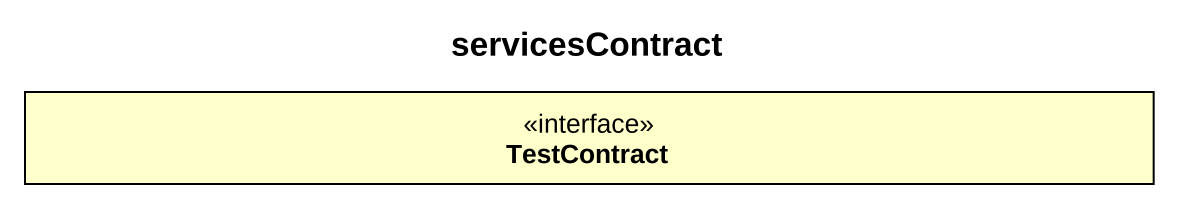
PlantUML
@startuml
title servicesContract
hide circle
hide empty members
interface TestContract
@enduml
